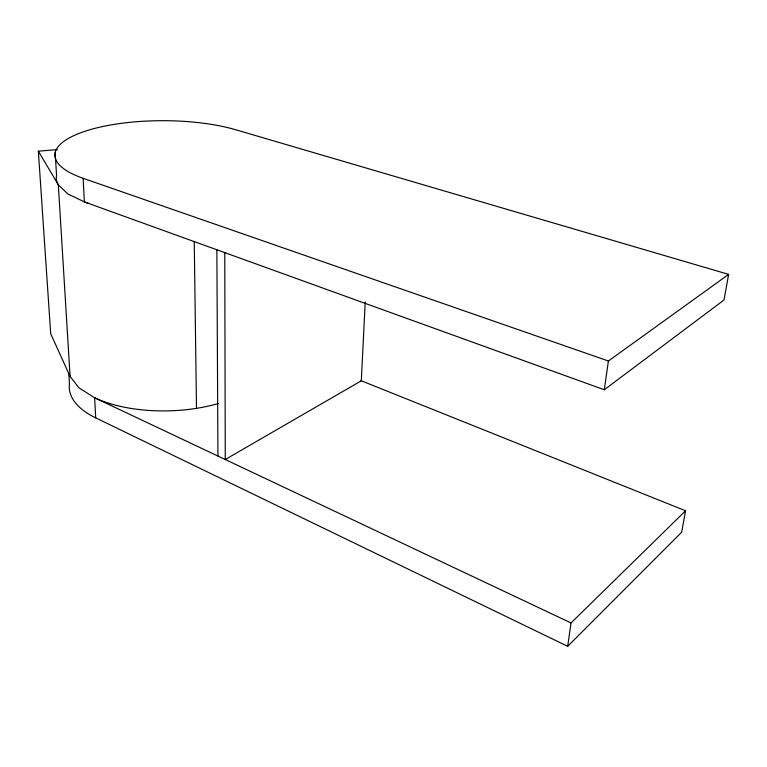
<?xml version="1.0" encoding="UTF-8"?>
<svg xmlns="http://www.w3.org/2000/svg" width="767" height="767" viewBox="0 0 767 767"><rect width="100%" height="100%" fill="white"/><g stroke="black" fill="none" stroke-linecap="round" stroke-linejoin="round"><path stroke-width="1.15" d="M365.217 302.054L361.315 380.787L225.268 459.519L224.769 252.631M68.809 373.577L69.452 383.874A99.039 46.538 -1.7 0 0 95.702 417.871L567.685 646.313L571.022 622.948L685.573 510.774L360.989 380.653M604.291 389.761L608.394 361.008L728.65 274.385L235.67 129.738A107.744 34.362 0 0 0 86.585 130.754A107.744 34.362 0 0 0 83.124 178.299L84.36 201.894L604.291 389.761L723.981 300.022L728.65 274.385M685.573 510.774L681.681 532.183L567.685 646.313M571.022 622.948L94.648 397.785L79.011 387.881L70.085 376.453L50.708 333.731L38.35 151.176L57.372 149.613M83.124 178.299L608.394 361.008M38.35 151.176L58.321 184.799L67.707 193.888L84.36 201.894A106.891 35.675 -0.2 0 0 88.464 203.303M55.157 152.652L56.557 175.346A106.891 35.675 -0.2 0 0 58.321 184.799L70.085 376.453A99.768 45.617 -1.5 0 1 69.231 374.296M95.702 417.871L94.648 397.785A99.768 45.617 -1.5 0 0 218.336 403.528M194.252 241.452L196.496 408.341M216.86 249.774L217.943 456.058"/></g></svg>
